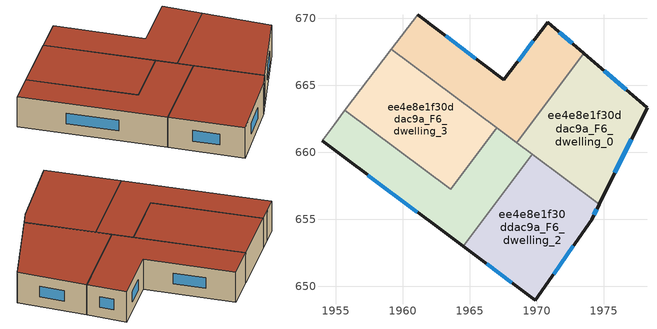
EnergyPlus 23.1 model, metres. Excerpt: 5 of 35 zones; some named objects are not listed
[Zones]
ee4e8e1f30ddac9a_F6_dwelling_0
 floor to ee4e8e1f30ddac9a_F5_dwelling_0 (EU_floor_Construction): 1978.24,663.34 1974.66,656.11 1968.52,660.7 1973.52,667.39 z18
 wall outside (EU_wall_Construction): 1974.66,656.11 1978.24,663.34 1973.52,667.39 z18:21
 wall to ee4e8e1f30ddac9a_F6_dwelling_1 (EU_wall_Construction): 1973.52,667.39 1968.52,660.7 z18:21
 wall to ee4e8e1f30ddac9a_F6_dwelling_2 (EU_wall_Construction): 1969.66,659.85 1974.66,656.11 z18:21
 wall to ee4e8e1f30ddac9a_F6_dwelling_4 (EU_wall_Construction): 1968.52,660.7 1969.66,659.85 z18:21
 window (EU_Window_Construction): 1976.7,664.66 1975.06,666.08 / 1975.82,658.46 1977.07,660.99 z18.98:20.02
 roof outside (EU_roof_Construction): 1974.66,656.11 1978.24,663.34 1973.52,667.39 1968.52,660.7 z21
ee4e8e1f30ddac9a_F6_dwelling_1
 floor to ee4e8e1f30ddac9a_F5_dwelling_1 (EU_floor_Construction): 1970.83,669.72 1973.52,667.39 1968.52,660.7 1959.16,667.69 1961.12,670.27 1967.56,665.4 z18
 wall outside (EU_wall_Construction): 1973.52,667.39 1970.83,669.72 1967.56,665.4 1961.12,670.27 z18:21
 wall adiabatic (EU_wall_Construction): 1961.12,670.27 1959.16,667.69 z18:21
 wall to ee4e8e1f30ddac9a_F6_dwelling_3 (EU_wall_Construction): 1959.16,667.69 1967.01,661.83 z18:21
 wall to ee4e8e1f30ddac9a_F6_dwelling_4 (EU_wall_Construction): 1967.01,661.82 1968.52,660.7 z18:21
 window (EU_Window_Construction): 1965.46,666.98 1963.21,668.68 / 1969.76,668.31 1968.62,666.8 / 1972.65,668.15 1971.7,668.96 z18.98:20.02
 roof outside (EU_roof_Construction): 1968.52,660.7 1973.52,667.39 1970.83,669.72 1967.56,665.4 1961.12,670.27 1959.16,667.69 z21
ee4e8e1f30ddac9a_F6_dwelling_2
 floor to ee4e8e1f30ddac9a_F5_dwelling_2 (EU_floor_Construction): 1974.66,656.11 1974.09,654.97 1969.92,648.95 1964.53,652.97 1969.66,659.85 z18
 wall outside (EU_wall_Construction): 1964.53,652.97 1969.92,648.95 1974.09,654.97 1974.66,656.11 z18:21
 wall to ee4e8e1f30ddac9a_F6_dwelling_4 (EU_wall_Construction): 1969.66,659.85 1964.53,652.97 z18:21
 window (EU_Window_Construction): 1971.28,650.91 1972.74,653.01 / 1966.28,651.67 1968.16,650.26 / 1974.28,655.34 1974.48,655.74 z18.98:20.02
 roof outside (EU_roof_Construction): 1969.92,648.95 1974.09,654.97 1974.66,656.11 1969.66,659.85 1964.53,652.97 z21
ee4e8e1f30ddac9a_F6_dwelling_3
 floor to ee4e8e1f30ddac9a_F5_dwelling_3 (EU_floor_Construction): 1967.01,661.83 1963.58,657.23 1955.7,663.12 1959.16,667.69 z18
 wall to ee4e8e1f30ddac9a_F6_dwelling_4 (EU_wall_Construction): 1955.7,663.12 1963.58,657.23 1967.01,661.83 z18:21
 wall adiabatic (EU_wall_Construction): 1959.16,667.69 1955.7,663.12 z18:21
 roof outside (EU_roof_Construction): 1963.58,657.23 1967.01,661.83 1959.16,667.69 1955.7,663.12 z21
ee4e8e1f30ddac9a_F6_dwelling_4
 floor to ee4e8e1f30ddac9a_F5_dwelling_4 (EU_floor_Construction): 1967.01,661.83 1969.66,659.85 1964.53,652.97 1953.99,660.85 1954.9,662.06 1955.7,663.12 1963.58,657.23 z18
 wall outside (EU_wall_Construction): 1953.99,660.85 1964.53,652.97 z18:21
 wall adiabatic (EU_wall_Construction): 1955.7,663.12 1954.9,662.06 1953.99,660.85 z18:21
 window (EU_Window_Construction): 1957.41,658.29 1961.1,655.54 z18.98:20.02
 roof outside (EU_roof_Construction): 1964.53,652.97 1969.66,659.85 1967.01,661.83 1963.58,657.23 1955.7,663.12 1954.9,662.06 1953.99,660.85 z21
[Building]
EU S2 Campaign: North Axis=0; Terrain=City; Solar Distribution=FullExterior
[Site:Location]
Bologna: Latitude=44.5; Longitude=11.25; Time Zone=1; Elevation=37
[SizingPeriod:WeatherFileDays]
AnnualSizingPeriod: Begin Month=1; Begin Day of Month=1; End Month=12; End Day of Month=31; Day of Week for Start Day=Monday; Use Weather File Daylight Saving Period=No; Use Weather File Rain and Snow Indicators=No
[MATERIAL]
EU_InternalMass_Material: Roughness=MediumRough; Thickness=0.1; Conductivity=1; Density=1800; Specific Heat=900; Thermal Absorptance=0.9; Solar Absorptance=0.7; Visible Absorptance=0.7
[MATERIAL:NOMASS] Roughness=MediumRough; Thermal Absorptance=0.9; Solar Absorptance=0.7; Visible Absorptance=0.7
Name | Thermal Resistance
EU_wall_NoMass | 0.905828
EU_roof_NoMass | 0.37593
EU_floor_NoMass | 0.67114
[WINDOWMATERIAL:SIMPLEGLAZINGSYSTEM]
EU_Window_SimpleGlazing: UFactor=4.52486; Solar Heat Gain Coefficient=0.85; Visible Transmittance=0.85
[CONSTRUCTION]
EU_wall_Construction: EU_wall_NoMass
EU_roof_Construction: EU_roof_NoMass
EU_floor_Construction: EU_floor_NoMass
EU_Window_Construction: EU_Window_SimpleGlazing
EU_InternalMass_Construction: EU_InternalMass_Material
[ZONE] Type=1; Multiplier=1; Ceiling Height=autocalculate; Floor Area=autocalculate; Part of Total Floor Area=Yes
Name | Volume
ee4e8e1f30ddac9a_F6_dwelling_0 | 168.951
ee4e8e1f30ddac9a_F6_dwelling_1 | 168.938
ee4e8e1f30ddac9a_F6_dwelling_2 | 168.957
ee4e8e1f30ddac9a_F6_dwelling_3 | 168.941
ee4e8e1f30ddac9a_F6_dwelling_4 | 168.946
[INTERNALMASS] Construction=EU_InternalMass_Construction
Name | Zone or ZoneList | Surface Area
ee4e8e1f30ddac9a_F6_dwelling_0_EU_InternalMass | ee4e8e1f30ddac9a_F6_dwelling_0 | 56.3157
ee4e8e1f30ddac9a_F6_dwelling_1_EU_InternalMass | ee4e8e1f30ddac9a_F6_dwelling_1 | 56.3133
ee4e8e1f30ddac9a_F6_dwelling_2_EU_InternalMass | ee4e8e1f30ddac9a_F6_dwelling_2 | 56.3211
ee4e8e1f30ddac9a_F6_dwelling_3_EU_InternalMass | ee4e8e1f30ddac9a_F6_dwelling_3 | 56.3132
ee4e8e1f30ddac9a_F6_dwelling_4_EU_InternalMass | ee4e8e1f30ddac9a_F6_dwelling_4 | 56.3151
[OTHEREQUIPMENT] Fuel Type=Electricity; Design Level Calculation Method=Watts/Area; Power per Zone Floor Area=1; Fraction Latent=0; Fraction Radiant=0; Fraction Lost=0; Carbon Dioxide Generation Rate=0; EndUse Subcategory=EU_Step8_InternalGains
Name | Zone or ZoneList or Space or SpaceList | Schedule
EU_Step8_InternalGain_ee4e8e1f30ddac9a_F6_dwelling_0_f000 | ee4e8e1f30ddac9a_F6_dwelling_0 | EU_Step8_GainSchedule_ee4e8e1f30ddac9a_F6_dwelling_0_f000
EU_Step8_InternalGain_ee4e8e1f30ddac9a_F6_dwelling_1_f000 | ee4e8e1f30ddac9a_F6_dwelling_1 | EU_Step8_GainSchedule_ee4e8e1f30ddac9a_F6_dwelling_1_f000
EU_Step8_InternalGain_ee4e8e1f30ddac9a_F6_dwelling_2_f000 | ee4e8e1f30ddac9a_F6_dwelling_2 | EU_Step8_GainSchedule_ee4e8e1f30ddac9a_F6_dwelling_2_f000
EU_Step8_InternalGain_ee4e8e1f30ddac9a_F6_dwelling_3_f000 | ee4e8e1f30ddac9a_F6_dwelling_3 | EU_Step8_GainSchedule_ee4e8e1f30ddac9a_F6_dwelling_3_f000
EU_Step8_InternalGain_ee4e8e1f30ddac9a_F6_dwelling_4_f000 | ee4e8e1f30ddac9a_F6_dwelling_4 | EU_Step8_GainSchedule_ee4e8e1f30ddac9a_F6_dwelling_4_f000
[ZONEVENTILATION:DESIGNFLOWRATE] Schedule=EU_AlwaysOn; Design Flow Rate Calculation Method=AirChanges/Hour; Air Changes per Hour=0.73129; Ventilation Type=Natural; Fan Pressure Rise=0; Fan Total Efficiency=1; Constant Term Coefficient=1; Temperature Term Coefficient=0; Velocity Term Coefficient=0; Velocity Squared Term Coefficient=0; Minimum Indoor Temperature=-100; Maximum Indoor Temperature=100; Delta Temperature=-100; Minimum Outdoor Temperature=-100; Maximum Outdoor Temperature=100; Maximum Wind Speed=40
Name | Zone or ZoneList or Space or SpaceList
EU_ConstantAir_ee4e8e1f30ddac9a_F6_dwelling_0 | ee4e8e1f30ddac9a_F6_dwelling_0
EU_ConstantAir_ee4e8e1f30ddac9a_F6_dwelling_1 | ee4e8e1f30ddac9a_F6_dwelling_1
EU_ConstantAir_ee4e8e1f30ddac9a_F6_dwelling_2 | ee4e8e1f30ddac9a_F6_dwelling_2
EU_ConstantAir_ee4e8e1f30ddac9a_F6_dwelling_3 | ee4e8e1f30ddac9a_F6_dwelling_3
EU_ConstantAir_ee4e8e1f30ddac9a_F6_dwelling_4 | ee4e8e1f30ddac9a_F6_dwelling_4
[HVACTEMPLATE:ZONE:IDEALLOADSAIRSYSTEM] System Availability Schedule=EU_AlwaysOn; Maximum Heating Supply Air Temperature=50; Minimum Cooling Supply Air Temperature=13; Maximum Heating Supply Air Humidity Ratio=0.0156; Minimum Cooling Supply Air Humidity Ratio=0.0077; Heating Limit=NoLimit; Cooling Limit=NoLimit; Heating Availability Schedule=EU_AlwaysOn; Cooling Availability Schedule=EU_CoolingOff; Dehumidification Control Type=ConstantSensibleHeatRatio; Cooling Sensible Heat Ratio=0.7; Dehumidification Setpoint=60; Humidification Control Type=None; Humidification Setpoint=30; Outdoor Air Method=None; Outdoor Air Flow Rate per Person=0.00944; Outdoor Air Flow Rate per Zone Floor Area=0; Outdoor Air Flow Rate per Zone=0; Demand Controlled Ventilation Type=None; Outdoor Air Economizer Type=NoEconomizer; Heat Recovery Type=None; Sensible Heat Recovery Effectiveness=0.7; Latent Heat Recovery Effectiveness=0.65
Name | Template Thermostat
ee4e8e1f30ddac9a_F6_dwelling_0 | EU_HeatOnly_ee4e8e1f30ddac9a_F6_dwelling_0
ee4e8e1f30ddac9a_F6_dwelling_1 | EU_HeatOnly_ee4e8e1f30ddac9a_F6_dwelling_1
ee4e8e1f30ddac9a_F6_dwelling_2 | EU_HeatOnly_ee4e8e1f30ddac9a_F6_dwelling_2
ee4e8e1f30ddac9a_F6_dwelling_3 | EU_HeatOnly_ee4e8e1f30ddac9a_F6_dwelling_3
ee4e8e1f30ddac9a_F6_dwelling_4 | EU_HeatOnly_ee4e8e1f30ddac9a_F6_dwelling_4
[SIZING:ZONE] Zone Cooling Design Supply Air Temperature Input Method=SupplyAirTemperature; Zone Cooling Design Supply Air Temperature=13; Zone Heating Design Supply Air Temperature Input Method=SupplyAirTemperature; Zone Heating Design Supply Air Temperature=50; Zone Cooling Design Supply Air Humidity Ratio=0.008; Zone Heating Design Supply Air Humidity Ratio=0.008; Cooling Design Air Flow Method=DesignDay; Cooling Design Air Flow Rate=0; Cooling Minimum Air Flow per Zone Floor Area=0.000762; Cooling Minimum Air Flow=0; Cooling Minimum Air Flow Fraction=0.2; Heating Design Air Flow Method=DesignDay; Heating Design Air Flow Rate=0; Heating Maximum Air Flow per Zone Floor Area=0.002032; Heating Maximum Air Flow=0.141576; Heating Maximum Air Flow Fraction=0.3; Account for Dedicated Outdoor Air System=No; Dedicated Outdoor Air System Control Strategy=NeutralSupplyAir; Dedicated Outdoor Air Low Setpoint Temperature for Design=autosize; Dedicated Outdoor Air High Setpoint Temperature for Design=autosize; Zone Load Sizing Method=Sensible Load Only No Latent Load; Zone Latent Cooling Design Supply Air Humidity Ratio Input Method=HumidityRatioDifference; Zone Cooling Design Supply Air Humidity Ratio Difference=0.005; Zone Latent Heating Design Supply Air Humidity Ratio Input Method=HumidityRatioDifference; Zone Humidification Design Supply Air Humidity Ratio Difference=0.005
ee4e8e1f30ddac9a_F6_dwelling_0; ee4e8e1f30ddac9a_F6_dwelling_1; ee4e8e1f30ddac9a_F6_dwelling_2; ee4e8e1f30ddac9a_F6_dwelling_3; ee4e8e1f30ddac9a_F6_dwelling_4
[SCHEDULE:CONSTANT]
Name | Hourly Value
EU_AlwaysOn | 1
EU_CoolingOff | 0
[SCHEDULE:FILE] Column Number=1; Rows to Skip at Top=0; Number of Hours of Data=8760; Column Separator=Comma; Interpolate to Timestep=No; Minutes per Item=60; Adjust Schedule for Daylight Savings=Yes
Name | File
EU_Step8_GainSchedule_ee4e8e1f30ddac9a_F6_dwelling_0_f000 | ../../schedules/ee4e8e1f30ddac9a/ee4e8e1f30ddac9a_F6_dwelling_0_f000_gain.csv
EU_Step8_GainSchedule_ee4e8e1f30ddac9a_F6_dwelling_1_f000 | ../../schedules/ee4e8e1f30ddac9a/ee4e8e1f30ddac9a_F6_dwelling_1_f000_gain.csv
EU_Step8_GainSchedule_ee4e8e1f30ddac9a_F6_dwelling_2_f000 | ../../schedules/ee4e8e1f30ddac9a/ee4e8e1f30ddac9a_F6_dwelling_2_f000_gain.csv
EU_Step8_GainSchedule_ee4e8e1f30ddac9a_F6_dwelling_3_f000 | ../../schedules/ee4e8e1f30ddac9a/ee4e8e1f30ddac9a_F6_dwelling_3_f000_gain.csv
EU_Step8_GainSchedule_ee4e8e1f30ddac9a_F6_dwelling_4_f000 | ../../schedules/ee4e8e1f30ddac9a/ee4e8e1f30ddac9a_F6_dwelling_4_f000_gain.csv
